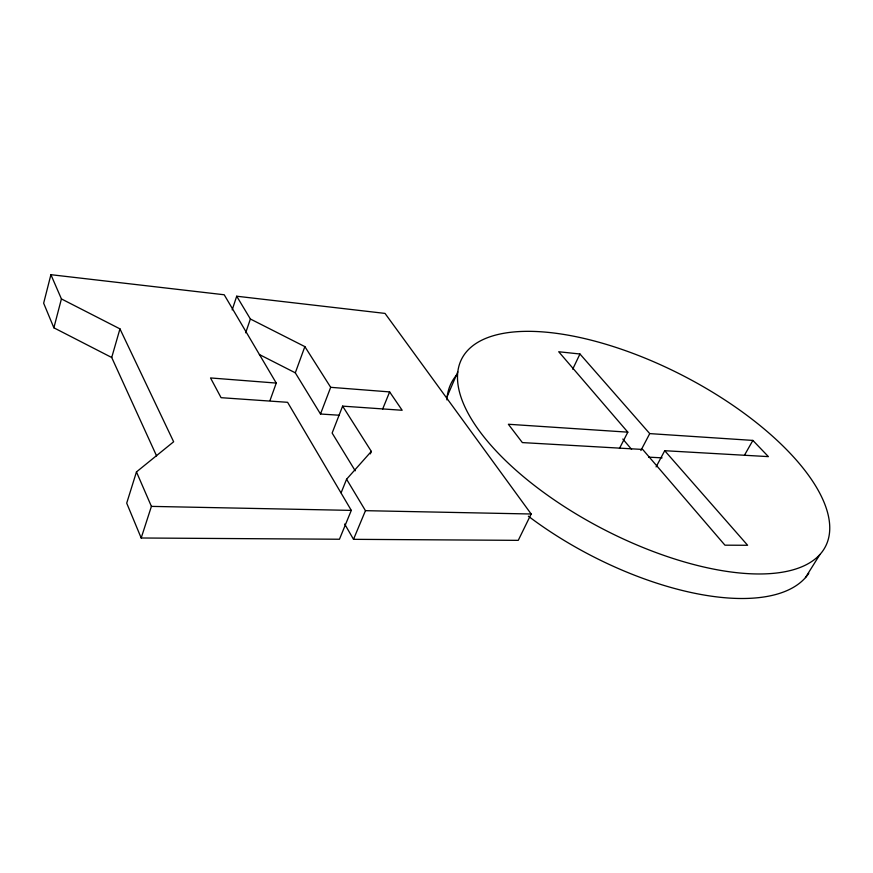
<?xml version="1.0" encoding="UTF-8"?>
<svg xmlns="http://www.w3.org/2000/svg" width="873" height="873" viewBox="0 0 873 873"><rect width="100%" height="100%" fill="white"/><g stroke="black" fill="none" stroke-linecap="round" stroke-linejoin="round"><path stroke-width="1.31" d="M269.997 400.521L276.25 383.072L224.208 294.768L50.907 274.689L43.65 303.193L53.875 327.801L111.711 357.504L156.583 455.913M53.875 327.801L61.416 298.915L50.907 274.689M111.711 357.504L119.95 328.87L61.416 298.915M119.95 328.87L173.64 441.771L136.461 471.922L126.705 503.143L141.186 537.997L339.455 539.241L351.295 510.389L287.599 402.311L221.076 397.684L210.524 377.944L276.25 383.072M141.186 537.997L151.411 506.384L136.461 471.922M232.185 309.882L236.703 296.22L385.015 313.407L531.166 514.001L518.256 540.354L353.51 539.328L344.671 524.029M245.684 332.82L250.376 318.994L236.703 296.22M339.139 415.232L320.489 414.009L295.303 372.826L304.863 346.625L250.376 318.994M320.489 414.009L330.681 387.317L304.863 346.625M330.681 387.317L389.631 391.912L402.169 410.277L342.62 406.131L332.133 433.052L355.224 470.809M341.125 492.787L346.581 479.233L371.331 451.396L342.62 406.131M382.603 409.186L389.631 391.912M370.316 453.884L371.331 451.396M353.51 539.328L365.46 510.672L346.581 479.233M447.238 396.342L457.779 371.898M572.71 369.17L579.956 354.001L558.72 351.754L627.818 432.157L619.47 448.438M640.88 450.523L649.73 433.608L752.875 440.418L768.393 456.623L664.724 450.708L656.103 466.902M744.483 455.204L752.875 440.418M805.463 577.588L819.911 554.508A204.653 86.503 27.3 0 0 606.888 344.551A204.653 86.503 27.3 0 0 503.907 458.958A204.653 86.503 27.3 0 0 819.911 554.508M151.411 506.384L351.295 510.389M365.46 510.672L531.166 514.001M648.552 457.146L662.094 457.856M627.818 432.157L508.359 424.256L522.37 442.589L642.692 449.453L724.95 545.178L747.626 545.276L664.724 450.708M259.39 354.536L295.303 372.826M579.956 354.001L649.73 433.608M622.82 439.043L631.594 449.355M808.78 573.321A202.623 89.046 27.5 0 1 528.361 516.205M446.921 399.91A202.623 89.046 27.5 0 1 456.59 375.063"/></g></svg>
